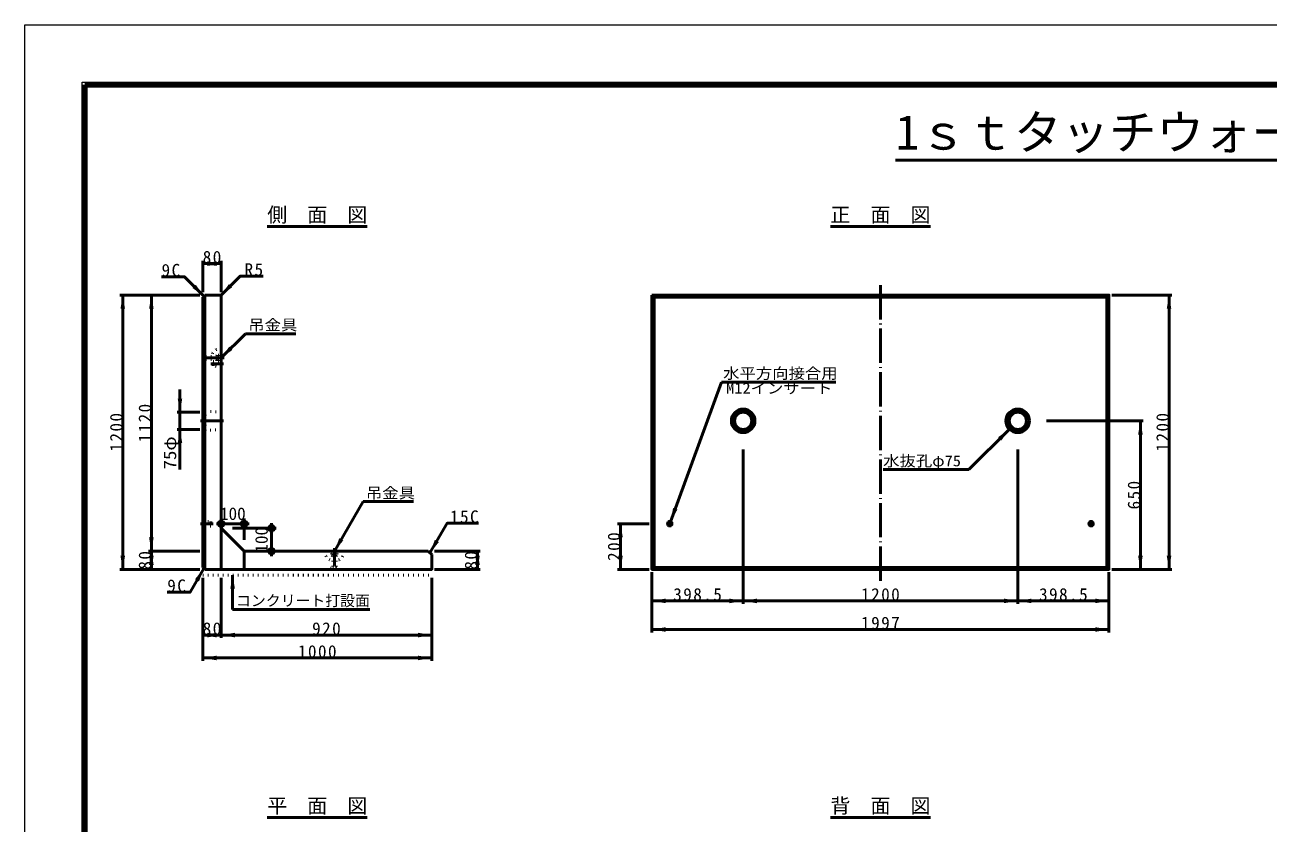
# Model space of a CAD drawing. Units: millimetres, scale not verified, with parts at other scales. Extents: x -2102 to 2102, y -1485 to 1485.
# Drawn here: x -2102 to 71, y 88 to 1485 of the extents above; entities that cross this region are included whole.
import ezdxf
from ezdxf.enums import TextEntityAlignment as Align

# ---------------------------------------------------------------- set-up
doc = ezdxf.new("R2010")
doc.units = ezdxf.units.MM
doc.header["$LTSCALE"] = 5
doc.linetypes.add('DOTTED', pattern=[1.75, 0.25, -1.5])
doc.linetypes.add('LONG_DASHED_DOTTED', pattern=[15.25, 12, -1.5, 0.25, -1.5])
doc.layers.add('0-0_V-nasSTD', color=7, linetype='Continuous', lineweight=50)
doc.styles.add('ＭＳ ゴシック', font='')
doc.styles.get('ＭＳ ゴシック').set_extended_font_data('MS Gothic')

msp = doc.modelspace()

# ---------------------------------------------------------------- linework, layer by layer
at = {"layer": '0-0_V-nasSTD', "lineweight": 100}
msp.add_line((-1997.5, 1380), (-1997.5, -1380), dxfattribs=at)
at = {"layer": '0-0_V-nasSTD'}
for p, q in [((-580.608, 1248.465), (580.608, 1248.465)), ((-1678.904, 1132.275), (-1503.904, 1132.275)), ((-694.504, 1132.275), (-519.504, 1132.275)), ((-1791.404, 1072.275), (-1791.404, 1017.275)), ((-1759.404, 1067.275), (-1791.404, 1067.275)), ((-1759.404, 1072.275), (-1759.404, 1017.275)), ((-1796.404, 1012.275), (-1936.404, 1012.275)), ((-1931.404, 1012.275), (-1931.404, 532.275)), ((-1881.404, 1012.275), (-1881.404, 564.275)), ((-1787.804, 1012.275), (-1791.404, 1008.675)), ((-1791.404, 1008.675), (-1791.404, 535.875)), ((-1761.404, 1012.275), (-1787.804, 1012.275)), ((-1787.804, 1012.275), (-1787.804, 532.275)), ((-1759.404, 1010.275), (-1759.404, 532.275)), ((-1006.404, 1012.275), (-1002.804, 1008.675)), ((-1002.804, 1008.675), (-1002.804, 535.875)), ((-211.204, 1008.675), (-1002.804, 1008.675)), ((-211.204, 1008.675), (-207.604, 1012.275)), ((-211.204, 535.875), (-211.204, 1008.675)), ((-97.604, 1012.275), (-202.604, 1012.275)), ((-102.604, 1012.275), (-102.604, 532.275)), ((-1759.404, 902.275), (-1716.977, 944.701)), ((-1716.977, 944.701), (-1628.977, 944.701)), ((-884.979, 860.166), (-973.904, 615.846)), ((-884.979, 860.166), (-684.979, 860.166)), ((-1831.404, 847.275), (-1831.404, 807.275)), ((-1836.404, 807.275), (-1796.404, 807.275)), ((-1831.404, 807.275), (-1831.404, 777.275)), ((-316.604, 792.275), (-147.604, 792.275)), ((-152.604, 792.275), (-152.604, 532.275)), ((-1836.404, 777.275), (-1796.404, 777.275)), ((-1831.404, 777.275), (-1831.404, 707.275)), ((-452.281, 706.998), (-381.57, 777.708)), ((-847.004, 742.275), (-847.004, 472.275)), ((-367.004, 742.275), (-367.004, 472.275)), ((-602.281, 706.998), (-452.281, 706.998)), ((-1561.404, 564.275), (-1511.404, 650.877)), ((-1511.404, 650.877), (-1423.404, 650.877)), ((-1767.404, 612.275), (-1710.404, 612.275)), ((-1719.404, 621.275), (-1719.404, 584.275)), ((-1671.404, 613.275), (-1671.404, 555.275)), ((-1066.404, 612.275), (-1011.404, 612.275)), ((-1061.404, 612.275), (-1061.404, 532.275)), ((-1759.404, 604.275), (-1719.404, 564.275)), ((-1739.404, 604.275), (-1663.404, 604.275)), ((-1796.404, 564.275), (-1886.404, 564.275)), ((-1881.404, 564.275), (-1881.404, 532.275)), ((-1719.404, 564.275), (-1397.404, 564.275)), ((-1719.404, 532.275), (-1719.404, 564.275)), ((-1397.404, 564.275), (-1391.404, 558.275)), ((-1306.404, 564.275), (-1386.404, 564.275)), ((-1311.404, 564.275), (-1311.404, 532.275)), ((-1796.404, 532.275), (-1936.404, 532.275)), ((-1791.404, 535.875), (-1787.804, 532.275)), ((-1739.404, 462.475), (-1739.404, 522.475)), ((-1306.404, 532.275), (-1386.404, 532.275)), ((-1066.404, 532.275), (-1011.404, 532.275)), ((-1002.804, 535.875), (-1006.404, 532.275)), ((-1006.404, 527.275), (-1006.404, 422.275)), ((-1002.804, 535.875), (-211.204, 535.875)), ((-211.204, 535.875), (-207.604, 532.275)), ((-207.604, 527.275), (-207.604, 422.275)), ((-97.604, 532.275), (-202.604, 532.275)), ((-1791.404, 372.475), (-1791.404, 517.475)), ((-1759.404, 412.475), (-1759.404, 517.475)), ((-1391.404, 372.475), (-1391.404, 517.475)), ((-1739.404, 462.475), (-1499.404, 462.475)), ((-1006.404, 477.275), (-847.004, 477.275)), ((-847.004, 477.275), (-367.004, 477.275)), ((-367.004, 477.275), (-207.604, 477.275)), ((-1006.404, 427.275), (-207.604, 427.275)), ((-1391.404, 377.475), (-1791.404, 377.475)), ((-1678.904, 98.475), (-1503.904, 98.475)), ((-694.504, 98.475), (-519.504, 98.475))]:
    msp.add_line(p, q, dxfattribs=at)
at = {"layer": '0-0_V-nasSTD', "linetype": 'LONG_DASHED_DOTTED'}
for p, q in [((-607.004, 512.275), (-607.004, 1032.275)), ((-1754.404, 902.275), (-1784.404, 902.275)), ((-1777.404, 892.275), (-1755.404, 892.275)), ((-1755.404, 792.275), (-1795.404, 792.275)), ((-1773.404, 612.275), (-1795.404, 612.275)), ((-981.204, 612.275), (-969.204, 612.275)), ((-975.204, 606.275), (-975.204, 618.275)), ((-244.804, 612.275), (-232.804, 612.275)), ((-238.804, 606.275), (-238.804, 618.275)), ((-1561.404, 569.275), (-1561.404, 539.275))]:
    msp.add_line(p, q, dxfattribs=at)
at = {"layer": '0-0_V-nasSTD', "linetype": 'DOTTED'}
for p, q in [((-1790.604, 909.275), (-1790.604, 895.275)), ((-1789.404, 909.275), (-1790.604, 909.275)), ((-1789.404, 895.275), (-1790.604, 895.275)), ((-1789.404, 909.275), (-1787.404, 905.075)), ((-1789.404, 909.275), (-1789.404, 895.275)), ((-1787.404, 899.475), (-1789.404, 895.275)), ((-1767.404, 905.075), (-1787.404, 905.075)), ((-1787.404, 905.075), (-1787.404, 899.475)), ((-1767.404, 899.475), (-1787.404, 899.475)), ((-1773.404, 888.275), (-1773.404, 896.275)), ((-1773.404, 896.275), (-1759.404, 896.275)), ((-1766.204, 907.275), (-1767.404, 905.075)), ((-1767.404, 905.075), (-1767.404, 899.475)), ((-1767.404, 899.475), (-1766.204, 897.275)), ((-1763.404, 907.275), (-1766.204, 907.275)), ((-1766.204, 907.275), (-1766.204, 897.275)), ((-1763.404, 897.275), (-1766.204, 897.275)), ((-1763.404, 907.275), (-1763.404, 897.275)), ((-1759.404, 888.275), (-1773.404, 888.275)), ((-1759.404, 807.275), (-1787.404, 809.275)), ((-1787.404, 775.275), (-1791.404, 771.675)), ((-1791.404, 616.275), (-1777.404, 616.275)), ((-1777.404, 616.275), (-1777.404, 608.275)), ((-1777.404, 608.275), (-1791.404, 608.275)), ((-1566.404, 560.275), (-1556.404, 560.275)), ((-1566.404, 560.275), (-1566.404, 557.475)), ((-1566.404, 557.475), (-1564.204, 556.275)), ((-1566.404, 557.475), (-1556.404, 557.475)), ((-1564.204, 556.275), (-1564.204, 536.275)), ((-1564.204, 556.275), (-1558.604, 556.275)), ((-1558.604, 556.275), (-1556.404, 557.475)), ((-1558.604, 556.275), (-1558.604, 536.275)), ((-1556.404, 560.275), (-1556.404, 557.475)), ((-1791.404, 522.475), (-1391.404, 522.475)), ((-1568.404, 534.275), (-1564.204, 536.275)), ((-1568.404, 534.275), (-1568.404, 533.075)), ((-1568.404, 534.275), (-1554.404, 534.275)), ((-1568.404, 533.075), (-1554.404, 533.075)), ((-1564.204, 536.275), (-1558.604, 536.275)), ((-1558.604, 536.275), (-1554.404, 534.275)), ((-1554.404, 534.275), (-1554.404, 533.075))]:
    msp.add_line(p, q, dxfattribs=at)
at = {"layer": '0-0_V-nasSTD', "lineweight": 18}
for points in [[(-2102.5, -1485), (-2102.5, 1485), (2102.5, 1485), (2102.5, -1485)], [(-2002.5, -1385), (-2002.5, 1385), (2002.5, 1385), (2002.5, -1385)]]:
    msp.add_lwpolyline(points, close=True, dxfattribs=at)
at = {"layer": '0-0_V-nasSTD', "lineweight": 100}
msp.add_lwpolyline([(1997.5, -1380), (1997.5, 1380), (-1997.5, 1380)], dxfattribs=at)
at = {"layer": '0-0_V-nasSTD'}
for points in [[(-1789.604, 1010.475), (-1823.545, 1044.416), (-1863.545, 1044.416)], [(-1759.99, 1011.689), (-1726.049, 1045.63), (-1686.049, 1045.63)], [(-1394.404, 561.275), (-1364.404, 613.236), (-1309.404, 613.236)], [(-1787.804, 532.275), (-1391.404, 532.275), (-1391.404, 558.275)], [(-1789.604, 534.075), (-1813.604, 492.506), (-1853.604, 492.506)], [(-1391.404, 417.475), (-1759.404, 417.475), (-1791.404, 417.475)]]:
    msp.add_lwpolyline(points, dxfattribs=at)
msp.add_lwpolyline([(-1006.404, 1012.275), (-1006.404, 532.275), (-207.604, 532.275), (-207.604, 1012.275)], close=True, dxfattribs=at)
at = {"layer": '0-0_V-nasSTD', "linetype": 'DOTTED'}
for points in [[(-1787.404, 775.275), (-1787.404, 809.275), (-1791.404, 812.875)], [(-1787.404, 775.275), (-1759.404, 777.275), (-1759.404, 807.275)]]:
    msp.add_lwpolyline(points, dxfattribs=at)
at = {"layer": '0-0_V-nasSTD'}
for centre, radius in [((-847.004, 792.275), 20.6), ((-847.004, 792.275), 17), ((-847.004, 792.275), 15), ((-367.004, 792.275), 20.6), ((-367.004, 792.275), 17), ((-367.004, 792.275), 15), ((-1759.404, 612.275), 5), ((-1719.404, 612.275), 5), ((-1671.404, 604.275), 5), ((-975.204, 612.275), 3.8), ((-975.204, 612.275), 2.4), ((-975.204, 612.275), 2), ((-238.804, 612.275), 3.8), ((-238.804, 612.275), 2.4), ((-238.804, 612.275), 2), ((-1671.404, 564.275), 5)]:
    msp.add_circle(centre, radius, dxfattribs=at)
msp.add_arc((-1761.404, 1010.275), 2, 0, 90, dxfattribs=at)
at = {"layer": '0-0_V-nasSTD', "linetype": 'DOTTED'}
for centre, start, end in [((-1759.404, 902.275), 90, 270), ((-1561.404, 564.275), 180, 0)]:
    msp.add_arc(centre, 17.2, start, end, dxfattribs=at)
at = {"layer": '0-0_V-nasSTD'}
for points in [[(-1791.404, 1067.275), (-1767.404, 1067.275), (-1767.404, 1071.275)], [(-1791.404, 1067.275), (-1767.404, 1063.275), (-1767.404, 1067.275)], [(-1783.404, 1067.275), (-1783.404, 1071.275), (-1759.404, 1067.275)], [(-1783.404, 1063.275), (-1783.404, 1067.275), (-1759.404, 1067.275)], [(-1809.403, 1024.617), (-1806.574, 1027.445), (-1789.604, 1010.475)], [(-1806.574, 1027.445), (-1803.746, 1030.274), (-1789.604, 1010.475)], [(-1759.99, 1011.689), (-1745.848, 1031.488), (-1743.019, 1028.66)], [(-1759.99, 1011.689), (-1743.019, 1028.66), (-1740.191, 1025.831)], [(-1935.404, 988.275), (-1931.404, 988.275), (-1931.404, 1012.275)], [(-1931.404, 988.275), (-1931.404, 1012.275), (-1927.404, 988.275)], [(-1885.404, 988.275), (-1881.404, 988.275), (-1881.404, 1012.275)], [(-1881.404, 988.275), (-1881.404, 1012.275), (-1877.404, 988.275)], [(-106.604, 988.275), (-102.604, 988.275), (-102.604, 1012.275)], [(-102.604, 988.275), (-102.604, 1012.275), (-98.604, 988.275)], [(-1759.404, 902.275), (-1745.262, 922.074), (-1742.433, 919.245)], [(-1759.404, 902.275), (-1742.433, 919.245), (-1739.605, 916.417)], [(-1835.404, 831.275), (-1831.404, 807.275), (-1831.404, 831.275)], [(-1831.404, 807.275), (-1831.404, 831.275), (-1827.404, 831.275)], [(-156.604, 768.275), (-152.604, 768.275), (-152.604, 792.275)], [(-152.604, 768.275), (-152.604, 792.275), (-148.604, 768.275)], [(-1835.404, 753.275), (-1831.404, 753.275), (-1831.404, 777.275)], [(-1831.404, 753.275), (-1831.404, 777.275), (-1827.404, 753.275)], [(-401.369, 763.566), (-398.541, 760.738), (-381.57, 777.708)], [(-398.541, 760.738), (-395.712, 757.909), (-381.57, 777.708)], [(-973.904, 615.846), (-969.454, 639.766), (-965.696, 638.398)], [(-973.904, 615.846), (-965.696, 638.398), (-961.937, 637.03)], [(-1065.404, 588.275), (-1061.404, 588.275), (-1061.404, 612.275)], [(-1061.404, 588.275), (-1061.404, 612.275), (-1057.404, 588.275)], [(-1885.404, 588.275), (-1881.404, 564.275), (-1881.404, 588.275)], [(-1881.404, 564.275), (-1881.404, 588.275), (-1877.404, 588.275)], [(-1561.404, 564.275), (-1552.868, 587.059), (-1549.404, 585.059)], [(-1561.404, 564.275), (-1549.404, 585.059), (-1545.94, 583.059)], [(-1394.404, 561.275), (-1385.868, 584.059), (-1382.404, 582.059)], [(-1394.404, 561.275), (-1382.404, 582.059), (-1378.94, 580.059)], [(-1935.404, 556.275), (-1931.404, 532.275), (-1931.404, 556.275)], [(-1931.404, 532.275), (-1931.404, 556.275), (-1927.404, 556.275)], [(-1885.404, 540.275), (-1881.404, 540.275), (-1881.404, 564.275)], [(-1885.404, 556.275), (-1881.404, 532.275), (-1881.404, 556.275)], [(-1881.404, 540.275), (-1881.404, 564.275), (-1877.404, 540.275)], [(-1881.404, 532.275), (-1881.404, 556.275), (-1877.404, 556.275)], [(-1315.404, 540.275), (-1311.404, 540.275), (-1311.404, 564.275)], [(-1315.404, 556.275), (-1311.404, 532.275), (-1311.404, 556.275)], [(-1311.404, 540.275), (-1311.404, 564.275), (-1307.404, 540.275)], [(-1311.404, 532.275), (-1311.404, 556.275), (-1307.404, 556.275)], [(-1065.404, 556.275), (-1061.404, 532.275), (-1061.404, 556.275)], [(-1061.404, 532.275), (-1061.404, 556.275), (-1057.404, 556.275)], [(-156.604, 556.275), (-152.604, 532.275), (-152.604, 556.275)], [(-152.604, 532.275), (-152.604, 556.275), (-148.604, 556.275)], [(-106.604, 556.275), (-102.604, 532.275), (-102.604, 556.275)], [(-102.604, 532.275), (-102.604, 556.275), (-98.604, 556.275)], [(-1805.068, 515.29), (-1801.604, 513.29), (-1789.604, 534.075)], [(-1801.604, 513.29), (-1798.14, 511.29), (-1789.604, 534.075)], [(-1743.404, 498.475), (-1739.404, 498.475), (-1739.404, 522.475)], [(-1739.404, 498.475), (-1739.404, 522.475), (-1735.404, 498.475)], [(-1006.404, 477.275), (-982.404, 477.275), (-982.404, 481.275)], [(-871.004, 477.275), (-871.004, 481.275), (-847.004, 477.275)], [(-847.004, 477.275), (-823.004, 477.275), (-823.004, 481.275)], [(-391.004, 477.275), (-391.004, 481.275), (-367.004, 477.275)], [(-367.004, 477.275), (-343.004, 477.275), (-343.004, 481.275)], [(-231.604, 477.275), (-231.604, 481.275), (-207.604, 477.275)], [(-1006.404, 477.275), (-982.404, 473.275), (-982.404, 477.275)], [(-871.004, 473.275), (-871.004, 477.275), (-847.004, 477.275)], [(-847.004, 477.275), (-823.004, 473.275), (-823.004, 477.275)], [(-391.004, 473.275), (-391.004, 477.275), (-367.004, 477.275)], [(-367.004, 477.275), (-343.004, 473.275), (-343.004, 477.275)], [(-231.604, 473.275), (-231.604, 477.275), (-207.604, 477.275)], [(-1791.404, 417.475), (-1767.404, 417.475), (-1767.404, 421.475)], [(-1791.404, 417.475), (-1767.404, 413.475), (-1767.404, 417.475)], [(-1783.404, 417.475), (-1783.404, 421.475), (-1759.404, 417.475)], [(-1783.404, 413.475), (-1783.404, 417.475), (-1759.404, 417.475)], [(-1759.404, 417.475), (-1735.404, 417.475), (-1735.404, 421.475)], [(-1759.404, 417.475), (-1735.404, 413.475), (-1735.404, 417.475)], [(-1415.404, 417.475), (-1415.404, 421.475), (-1391.404, 417.475)], [(-1415.404, 413.475), (-1415.404, 417.475), (-1391.404, 417.475)], [(-1006.404, 427.275), (-982.404, 427.275), (-982.404, 431.275)], [(-1006.404, 427.275), (-982.404, 423.275), (-982.404, 427.275)], [(-231.604, 427.275), (-231.604, 431.275), (-207.604, 427.275)], [(-231.604, 423.275), (-231.604, 427.275), (-207.604, 427.275)], [(-1791.404, 377.475), (-1767.404, 377.475), (-1767.404, 381.475)], [(-1791.404, 377.475), (-1767.404, 373.475), (-1767.404, 377.475)], [(-1415.404, 377.475), (-1415.404, 381.475), (-1391.404, 377.475)], [(-1415.404, 373.475), (-1415.404, 377.475), (-1391.404, 377.475)]]:
    msp.add_solid(points, dxfattribs=at)

# ---------------------------------------------------------------- texts
at = {"layer": '0-0_V-nasSTD', "style": 'ＭＳ ゴシック'}
for s, height, p in [('1ｓｔタッチウォール  Ｈ=1200', 60.81, (-580.608, 1248.465)), ('側\u3000面\u3000図', 25.66, (-1678.904, 1132.275)), ('正\u3000面\u3000図', 25.66, (-694.504, 1132.275)), ('100', 21.99, (-1761.404, 612.275)), ('コンクリート打設面', 19.06, (-1733.376, 462.475)), ('平\u3000面\u3000図', 25.66, (-1678.904, 98.475)), ('背\u3000面\u3000図', 25.66, (-694.504, 98.475))]:
    msp.add_text(s, height=height, dxfattribs=at).set_placement(p, align=Align.BOTTOM_LEFT)
at = {"layer": '0-0_V-nasSTD', "style": 'ＭＳ ゴシック', "width": 1.1}
for s, p in [('吊金具', (-1711.977, 944.701)), ('水平方向接合用', (-881.979, 860.166)), ('M12インサート', (-876.729, 834.166)), ('水抜孔φ75', (-602.281, 706.998)), ('吊金具', (-1506.404, 650.877))]:
    msp.add_text(s, height=19.06, dxfattribs=at).set_placement(p, align=Align.BOTTOM_LEFT)
msp.add_text('75φ', height=21.99, rotation=90, dxfattribs=at).set_placement((-1831.404, 707.275), align=Align.BOTTOM_LEFT)
at = {"layer": '0-0_V-nasSTD', "style": 'ＭＳ ゴシック'}
msp.add_text('100', height=21.99, rotation=90, dxfattribs=at).set_placement((-1671.404, 561.775), align=Align.BOTTOM_LEFT)
at = {"layer": '0-0_V-nasSTD', "char_height": 21.99, "attachment_point": 7, "style": 'ＭＳ ゴシック'}
for s, insert in [('\\T1.17;80', (-1791.654, 1067.275)), ('\\T1.17;9C', (-1863.545, 1044.416)), ('\\T1.17;R5', (-1718.549, 1045.63)), ('\\T1.17;15C', (-1359.404, 613.236)), ('\\T1.17;9C', (-1853.604, 492.506)), ('\\T1.17;398.5', (-969.204, 477.275)), ('\\T1.17;1200', (-640.754, 477.275)), ('\\T1.17;398.5', (-329.804, 477.275)), ('\\T1.17;80', (-1791.654, 417.475)), ('\\T1.17;920', (-1600.404, 417.475)), ('\\T1.17;1997', (-640.754, 427.275)), ('\\T1.17;1000', (-1625.154, 377.475))]:
    msp.add_mtext(s, dxfattribs=dict(at, insert=insert))
at = {"layer": '0-0_V-nasSTD', "char_height": 21.99, "attachment_point": 7, "rotation": 90, "style": 'ＭＳ ゴシック'}
for s, insert in [('\\T1.17;1200', (-1931.404, 738.525)), ('\\T1.17;1120', (-1881.404, 754.525)), ('\\T1.17;1200', (-102.604, 738.525)), ('\\T1.17;650', (-152.604, 637.275)), ('\\T1.17;200', (-1061.404, 547.275)), ('\\T1.17;80', (-1881.404, 532.024)), ('\\T1.17;80', (-1311.404, 532.024))]:
    msp.add_mtext(s, dxfattribs=dict(at, insert=insert))

doc.saveas('drawing.dxf')
